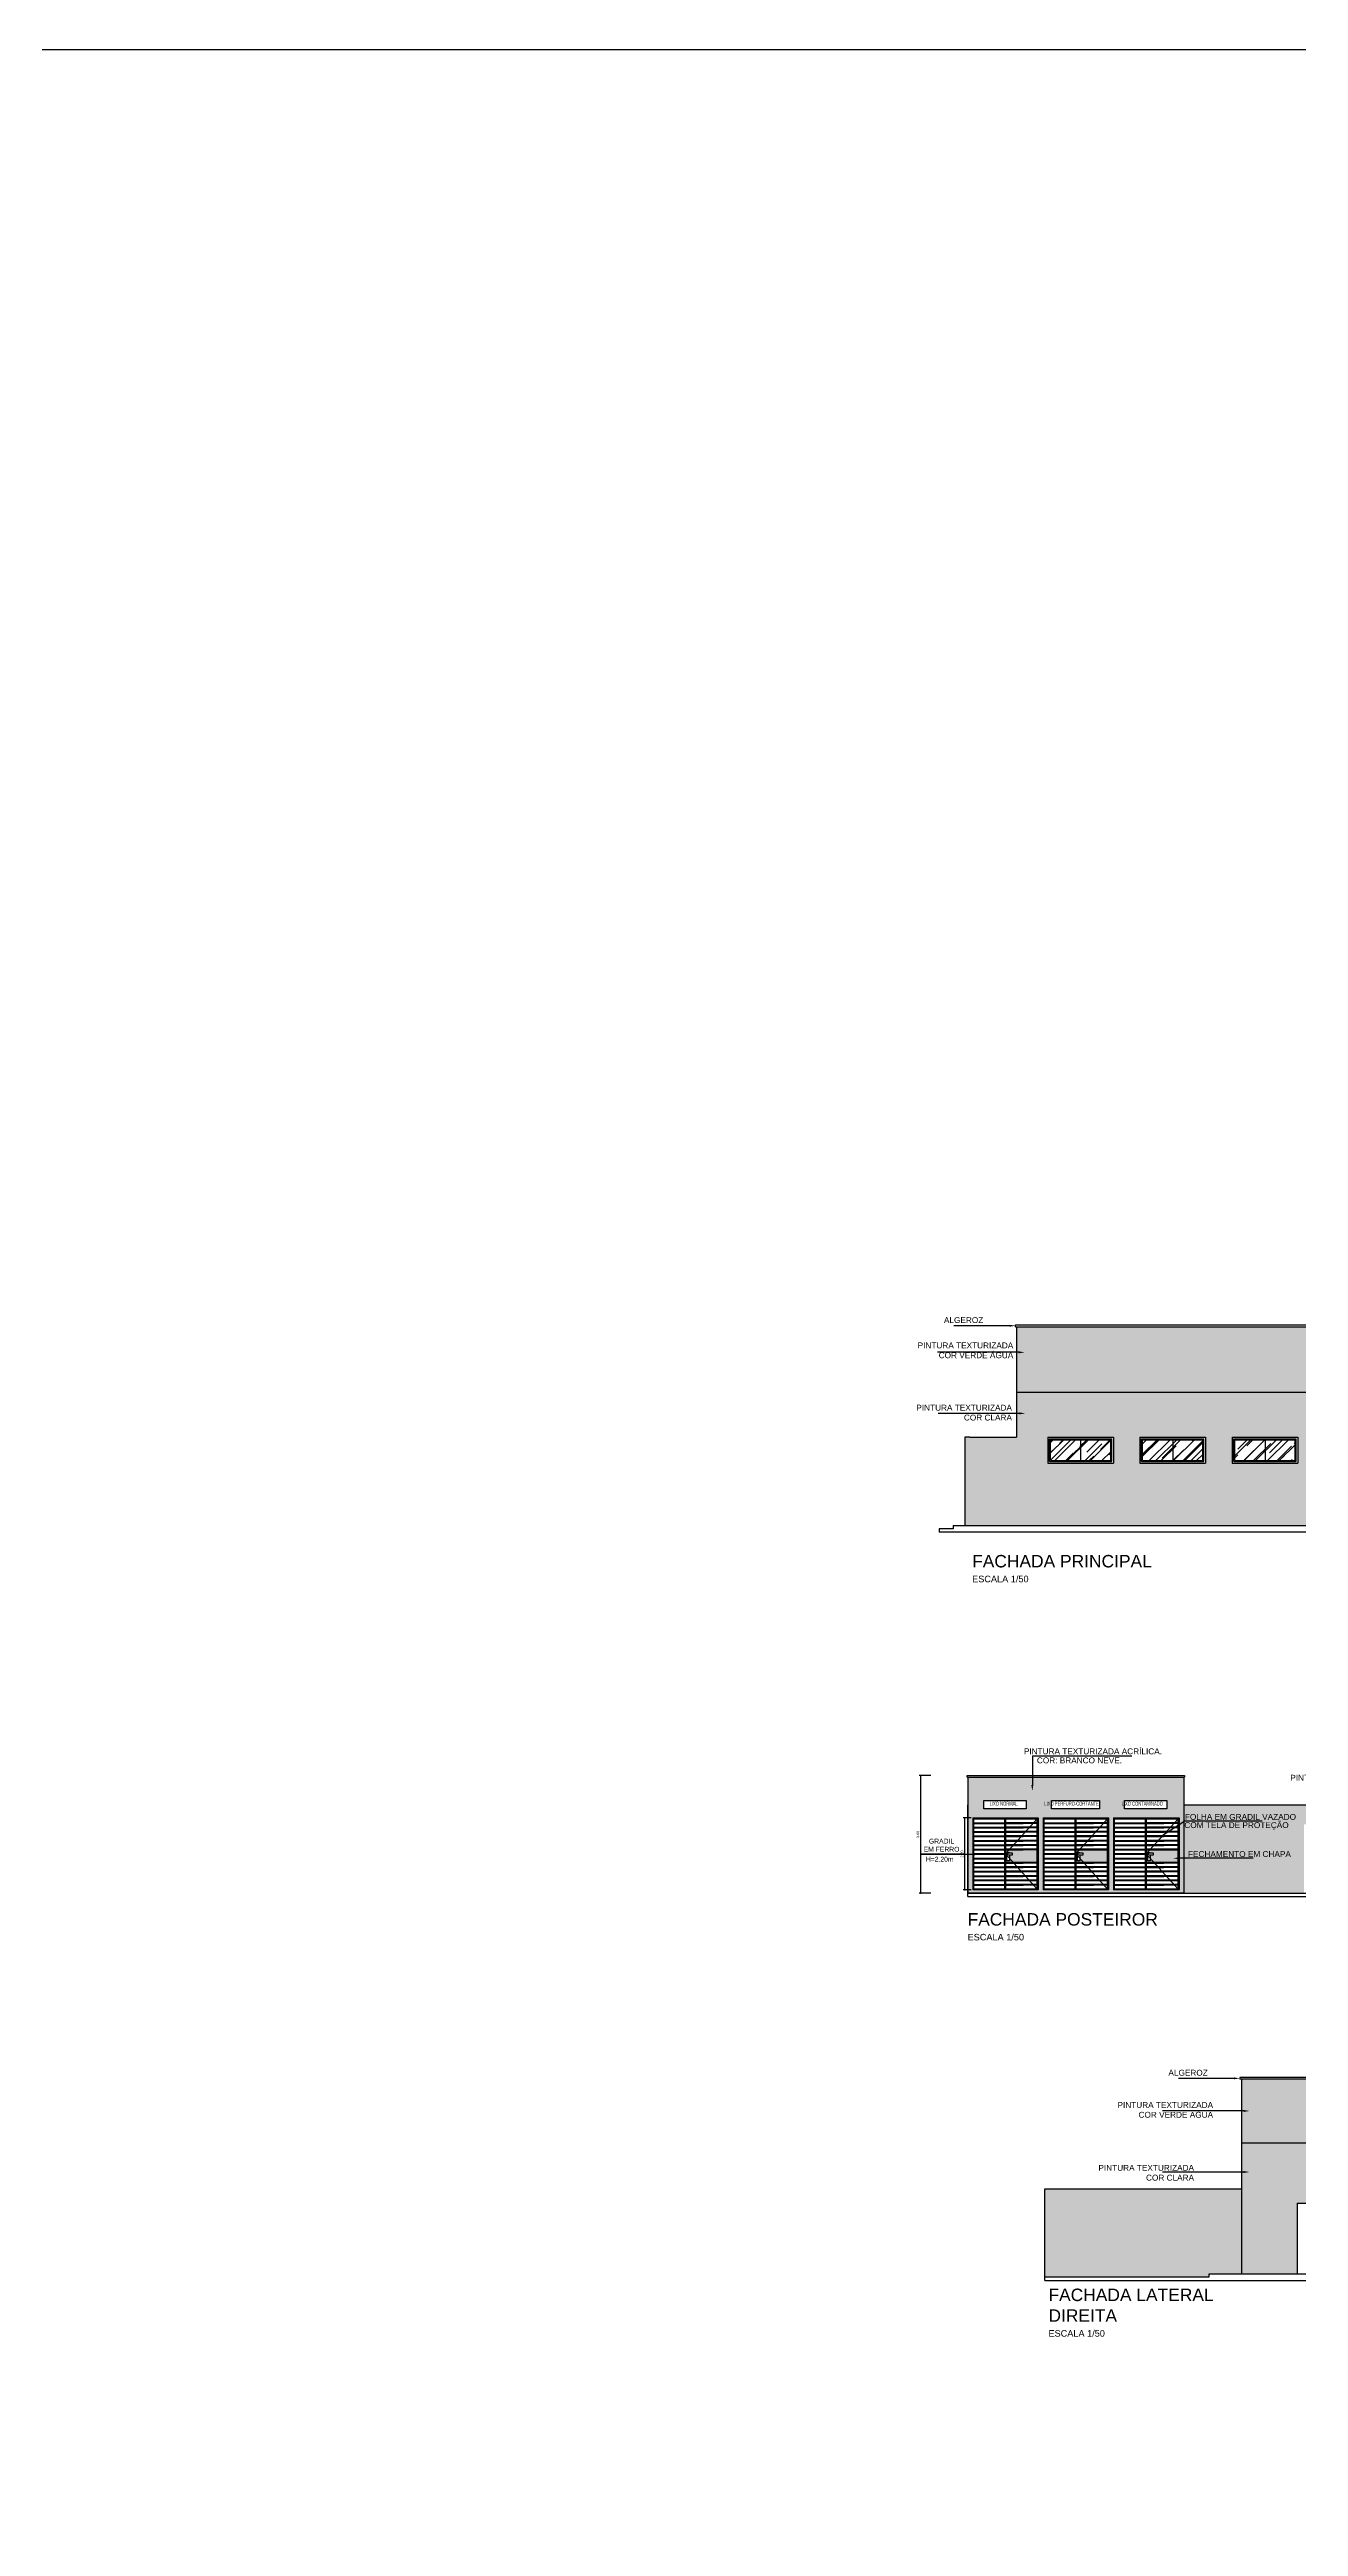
# Model space of a CAD drawing. Header units: millimetres. Extents: x 2125 to 3408, y 1171 to 1686.
# Drawn here: x 2638 to 2676.1, y 1485.1 to 1560.8 of the extents above; entities that cross this region are included whole.
import ezdxf
from ezdxf.enums import TextEntityAlignment as Align

# ---------------------------------------------------------------- set-up
doc = ezdxf.new("R2010")
doc.units = ezdxf.units.MM
for name, color, linetype in [('Cobertura_Telha Cerâmica', 30, 'Continuous'), ('ESQ', 2, 'Continuous'), ('ESQUADRIA', 3, 'Continuous'), ('ESQUADRIAS', 7, 'Continuous'), ('Esquadrias_Portas', 2, 'Continuous'), ('Layer1', 1, 'Continuous'), ('LAYOUT', 7, 'Continuous'), ('PAREDE', 4, 'Continuous'), ('PAREDES', 4, 'Continuous'), ('TEXTO01', 7, 'Continuous'), ('TEXTO02', 3, 'Continuous'), ('TEXTO03', 2, 'Continuous')]:
    doc.layers.add(name, color=color, linetype=linetype)
doc.styles.add('ROMANS', font='arial.ttf')
doc.styles.get("Standard").update_dxf_attribs({"font": 'arial.ttf'})
doc.styles.add('TEXTO1', font='swissko.ttf', dxfattribs={"width": 0.6, "height": 0.1})
doc.dimstyles.new('ESCALA 50', dxfattribs={"dimtxt": 0.08, "dimasz": 0.02, "dimexe": 0.05, "dimexo": 0.05, "dimgap": 0.05, "dimtad": 1, "dimlfac": -10, "dimzin": 1, "dimdsep": 46, "dimtxsty": 'ROMANS', "dimblk1": 'PPC', "dimblk2": 'PPC', "dimsah": 1, "dimcen": 0.02, "dimclrd": 7, "dimclre": 7, "dimclrt": 3, "dimadec": 0, "dimazin": 0, "dimtfac": 1, "dimtix": 1, "dimtmove": 1, "dimatfit": 3, "dimldrblk": 'PPC', "dimfxl": 0, "dimtolj": 1, "dimtzin": 12, "dimarcsym": 0})

# ---------------------------------------------------------------- blocks, each defined once
blk = doc.blocks.new('PPC')
at = {"color": 2}
blk.add_circle((0, 0), 0.5, dxfattribs=at)
blk = doc.blocks.new('*D1136')
at = {"color": 7, "lineweight": -2, "transparency": 16777216}
for p, q in [((2664.879, 1508.063), (2664.529, 1508.063)), ((2664.579, 1504.483), (2664.579, 1508.043)), ((2664.879, 1504.463), (2664.529, 1504.463))]:
    blk.add_line(p, q, dxfattribs=at)
at = {"layer": 'DEFPOINTS', "color": 0, "transparency": 16777216}
for p in [(2664.579, 1508.063), (2665.998, 1508.063), (2666.013, 1504.463)]:
    blk.add_point(p, dxfattribs=at)
at = {"color": 7, "lineweight": -2, "transparency": 16777216, "xscale": 0.02, "yscale": 0.02, "zscale": 0.02}
for p, rotation in [((2664.579, 1508.063), 90), ((2664.579, 1504.463), 270)]:
    blk.add_blockref('PPC', p, dxfattribs=dict(at, rotation=rotation))
at = {"color": 3, "transparency": 16777216, "insert": (2664.488, 1506.263), "char_height": 0.08, "attachment_point": 5, "rotation": 90, "style": 'ROMANS'}
blk.add_mtext('\\A1;3.60', dxfattribs=at)
blk = doc.blocks.new('*D1137')
at = {"color": 7, "lineweight": -2, "transparency": 16777216}
for p, q in [((2666.113, 1506.763), (2665.875, 1506.763)), ((2665.925, 1504.583), (2665.925, 1506.743)), ((2666.113, 1504.563), (2665.875, 1504.563))]:
    blk.add_line(p, q, dxfattribs=at)
at = {"layer": 'DEFPOINTS', "color": 0, "transparency": 16777216}
for p in [(2665.925, 1506.763), (2666.163, 1506.763), (2666.163, 1504.563)]:
    blk.add_point(p, dxfattribs=at)
at = {"color": 7, "lineweight": -2, "transparency": 16777216, "xscale": 0.02, "yscale": 0.02, "zscale": 0.02}
for p, rotation in [((2665.925, 1506.763), 90), ((2665.925, 1504.563), 270)]:
    blk.add_blockref('PPC', p, dxfattribs=dict(at, rotation=rotation))
at = {"color": 3, "transparency": 16777216, "insert": (2665.834, 1505.663), "char_height": 0.08, "attachment_point": 5, "rotation": 90, "style": 'ROMANS'}
blk.add_mtext('\\A1;2.20', dxfattribs=at)

msp = doc.modelspace()

# ---------------------------------------------------------------- hatches: boundary and pattern name
at = {"transparency": 33554559}
h = msp.add_hatch(color=134, dxfattribs=at)
h.dxf.hatch_style = 1
h.paths.add_polyline_path([(2681.1989, 1521.7632), (2667.4989, 1521.7632), (2667.4989, 1519.7632), (2681.1989, 1519.7632)])
at = {"true_color": 0xe6e6e6, "transparency": 33554559}
h = msp.add_hatch(color=254, dxfattribs=at)
h.dxf.hatch_style = 1
h.paths.add_polyline_path([(2681.1989, 1519.7632), (2667.4989, 1519.7632), (2667.4989, 1518.3932), (2666.0739, 1518.3932), (2665.9239, 1518.3932), (2665.9239, 1515.6932), (2681.1989, 1515.6932)])
h.paths.add_polyline_path([(2678.0489, 1517.5932), (2678.0489, 1518.3932), (2680.0489, 1518.3932), (2680.0489, 1517.5932)], flags=16)
h.paths.add_polyline_path([(2678.0989, 1517.6432), (2678.0989, 1518.3432), (2679.9989, 1518.3432), (2679.9989, 1517.6432)], flags=0)
h.paths.add_polyline_path([(2678.1289, 1517.6732), (2678.1289, 1518.3132), (2679.9689, 1518.3132), (2679.9689, 1517.6732)], flags=0)
h.paths.add_polyline_path([(2676.0889, 1517.5932), (2674.0889, 1517.5932), (2674.0889, 1518.3932), (2676.0889, 1518.3932)], flags=16)
h.paths.add_polyline_path([(2676.0389, 1517.6432), (2674.1389, 1517.6432), (2674.1389, 1518.3432), (2676.0389, 1518.3432)], flags=0)
h.paths.add_polyline_path([(2676.0089, 1517.6732), (2674.1689, 1517.6732), (2674.1689, 1518.3132), (2676.0089, 1518.3132)], flags=0)
h.paths.add_polyline_path([(2673.2689, 1517.5932), (2671.2689, 1517.5932), (2671.2689, 1518.3932), (2673.2689, 1518.3932)], flags=16)
h.paths.add_polyline_path([(2673.2189, 1517.6432), (2671.3189, 1517.6432), (2671.3189, 1518.3432), (2673.2189, 1518.3432)], flags=0)
h.paths.add_polyline_path([(2673.1889, 1517.6732), (2671.3489, 1517.6732), (2671.3489, 1518.3132), (2673.1889, 1518.3132)], flags=0)
h.paths.add_polyline_path([(2670.4589, 1517.5932), (2668.4589, 1517.5932), (2668.4589, 1518.3932), (2670.4589, 1518.3932)], flags=16)
h.paths.add_polyline_path([(2670.4089, 1517.6432), (2668.5089, 1517.6432), (2668.5089, 1518.3432), (2670.4089, 1518.3432)], flags=0)
h.paths.add_polyline_path([(2670.3789, 1517.6732), (2668.5389, 1517.6732), (2668.5389, 1518.3132), (2670.3789, 1518.3132)], flags=0)
h = msp.add_hatch()
h.set_pattern_fill('AR-RROOF', color=1, scale=0.015, angle=45)
h.set_pattern_definition([(45, (18.165, -1.16997), (0.32328922, 0.862104588), [5.715, -0.762, 1.905, -0.381]), (45, (18.3886, -0.67695), (-0.6277199, 0.088904536), [1.143, -0.12573, 2.286, -0.28575]), (45, (18.0707, -0.80626), (1.220416807, 1.581423103), [3.048, -0.5334, 1.524, -0.381])])
h.paths.add_polyline_path([(2669.4589, 1518.3132), (2668.5389, 1518.3132), (2668.5389, 1517.6732), (2669.4589, 1517.6732)])
h.paths.add_polyline_path([(2670.3789, 1518.3132), (2669.4589, 1518.3132), (2669.4589, 1517.6732), (2670.3789, 1517.6732)])
h.paths.add_polyline_path([(2672.2689, 1518.3132), (2671.3489, 1518.3132), (2671.3489, 1517.6732), (2672.2689, 1517.6732)])
h.paths.add_polyline_path([(2673.1889, 1518.3132), (2672.2689, 1518.3132), (2672.2689, 1517.6732), (2673.1889, 1517.6732)])
h.paths.add_polyline_path([(2675.0889, 1518.3132), (2674.1689, 1518.3132), (2674.1689, 1517.6732), (2675.0889, 1517.6732)])
h.paths.add_polyline_path([(2676.0089, 1518.3132), (2675.0889, 1518.3132), (2675.0889, 1517.6732), (2676.0089, 1517.6732)])
h.paths.add_polyline_path([(2679.0489, 1518.3132), (2678.1289, 1518.3132), (2678.1289, 1517.6732), (2679.0489, 1517.6732)])
h.paths.add_polyline_path([(2679.9689, 1518.3132), (2679.0489, 1518.3132), (2679.0489, 1517.6732), (2679.9689, 1517.6732)])
h.paths.add_polyline_path([(2682.5989, 1518.3132), (2681.6789, 1518.3132), (2681.6789, 1517.6732), (2682.5989, 1517.6732)])
h.paths.add_polyline_path([(2683.5189, 1518.3132), (2682.5989, 1518.3132), (2682.5989, 1517.6732), (2683.5189, 1517.6732)])
h.paths.add_polyline_path([(2685.4489, 1518.3132), (2684.5289, 1518.3132), (2684.5289, 1517.6732), (2685.4489, 1517.6732)])
h.paths.add_polyline_path([(2686.3689, 1518.3132), (2685.4489, 1518.3132), (2685.4489, 1517.6732), (2686.3689, 1517.6732)])
h.paths.add_polyline_path([(2688.0689, 1518.4132), (2687.2289, 1518.4132), (2687.2289, 1518.1732), (2688.0689, 1518.1732)])
h.paths.add_polyline_path([(2688.0689, 1517.9132), (2687.2289, 1517.9132), (2687.2289, 1517.6732), (2688.0689, 1517.6732)])
h.paths.add_polyline_path([(2689.9489, 1518.3132), (2689.0289, 1518.3132), (2689.0289, 1517.6732), (2689.9489, 1517.6732)])
h.paths.add_polyline_path([(2690.8689, 1518.3132), (2689.9489, 1518.3132), (2689.9489, 1517.6732), (2690.8689, 1517.6732)])
at = {"transparency": 33554559}
h = msp.add_hatch(color=134, dxfattribs=at)
h.dxf.hatch_style = 1
h.paths.add_polyline_path([(2672.6128, 1508.013), (2666.0128, 1508.013), (2666.0128, 1507.163), (2666.4978, 1507.163), (2666.4978, 1507.2954), (2667.7978, 1507.2954), (2667.7978, 1507.163), (2668.5678, 1507.163), (2668.5678, 1507.2954), (2670.0318, 1507.2954), (2670.0318, 1507.163), (2670.7953, 1507.163), (2670.7953, 1507.2954), (2672.0953, 1507.2954), (2672.0953, 1507.163), (2672.6128, 1507.163)])
h.paths.add_polyline_path([(2672.6128, 1507.163), (2672.0953, 1507.163), (2672.0953, 1507.0454), (2670.7953, 1507.0454), (2670.7953, 1507.163), (2670.0318, 1507.163), (2670.0318, 1507.0454), (2668.5678, 1507.0454), (2668.5678, 1507.163), (2667.7978, 1507.163), (2667.7978, 1507.0454), (2666.4978, 1507.0454), (2666.4978, 1507.163), (2666.0128, 1507.163), (2666.0128, 1505.653), (2666.1628, 1505.653), (2666.1628, 1506.763), (2668.1628, 1506.763), (2668.1628, 1504.563), (2666.1628, 1504.563), (2666.1628, 1505.653), (2666.0128, 1505.653), (2666.0128, 1504.463), (2672.6128, 1504.463), (2672.6128, 1505.5306), (2672.4628, 1505.5306), (2672.4628, 1504.563), (2670.4628, 1504.563), (2670.4628, 1506.763), (2672.4628, 1506.763), (2672.4628, 1506.5479), (2672.6128, 1506.6454)])
h.paths.add_polyline_path([(2668.3128, 1506.763), (2670.3128, 1506.763), (2670.3128, 1504.563), (2668.3128, 1504.563)], flags=16)
h.paths.add_polyline_path([(2668.3428, 1506.733), (2670.2828, 1506.733), (2670.2828, 1504.593), (2668.3428, 1504.593)], flags=0)
h.paths.add_polyline_path([(2669.8528, 1506.618), (2670.1785, 1506.618), (2669.4261, 1505.788), (2670.2828, 1505.788), (2670.2828, 1505.403), (2669.5485, 1505.403), (2670.1785, 1504.708), (2669.3128, 1504.708), (2669.2828, 1504.708), (2669.2828, 1506.618)], flags=0)
h.paths.add_polyline_path([(2669.3128, 1505.788), (2670.2828, 1505.788), (2670.2828, 1505.403), (2669.3128, 1505.403)], flags=0)
h.paths.add_polyline_path([(2669.3588, 1505.7068), (2669.4338, 1505.7068), (2669.4338, 1505.688), (2669.5313, 1505.688), (2669.5313, 1505.638), (2669.4338, 1505.638), (2669.4338, 1505.4568), (2669.3588, 1505.4568)], flags=0)
at = {"true_color": 0xe6e6e6, "transparency": 33554559}
h = msp.add_hatch(color=254, dxfattribs=at)
h.dxf.hatch_style = 1
h.paths.add_polyline_path([(2674.3736, 1495.4356), (2668.3686, 1495.4356), (2668.3686, 1492.7356), (2673.3736, 1492.7356), (2673.3736, 1492.8356), (2674.3736, 1492.8356)])
h.paths.add_polyline_path([(2692.3486, 1495.4356), (2689.7736, 1495.4356), (2689.7736, 1492.8356), (2690.7736, 1492.8356), (2690.7736, 1492.7356), (2692.3486, 1492.7356)])
h.paths.add_polyline_path([(2703.5385, 1496.2856), (2700.9635, 1496.2856), (2700.9635, 1495.4356), (2700.9635, 1492.7356), (2702.5385, 1492.7356), (2702.5385, 1492.8356), (2703.5385, 1492.8356)])
h.paths.add_polyline_path([(2724.9435, 1495.4356), (2718.9385, 1495.4356), (2718.9385, 1492.8356), (2719.9385, 1492.8356), (2719.9385, 1492.7356), (2724.9435, 1492.7356)])
h.paths.add_polyline_path([(2676.2778, 1506.563), (2679.2278, 1506.563), (2679.2278, 1504.563), (2680.2278, 1504.563), (2680.2278, 1507.163), (2672.6128, 1507.163), (2672.6128, 1504.463), (2676.2778, 1504.463)])
h.paths.add_polyline_path([(2726.6028, 1507.163), (2725.0278, 1507.163), (2725.0278, 1506.663), (2725.0278, 1504.563), (2726.0278, 1504.563), (2726.0278, 1504.463), (2726.6028, 1504.463)])
h.paths.add_polyline_path([(2699.7184, 1494.9795), (2702.7287, 1494.9795), (2702.7287, 1495.6536), (2699.7184, 1495.6536)], flags=9)
h.paths.add_polyline_path([(2672.5944, 1506.6552), (2676.0829, 1506.6552), (2676.0829, 1506.9346), (2672.5944, 1506.9346)], flags=9)
h.paths.add_polyline_path([(2672.5578, 1506.3342), (2675.8789, 1506.3342), (2675.8789, 1506.7408), (2672.5578, 1506.7408)], flags=9)
h.paths.add_polyline_path([(2672.6893, 1505.5205), (2675.9263, 1505.5205), (2675.9263, 1505.7999), (2672.6893, 1505.7999)], flags=24)
h.paths.add_polyline_path([(2725.1938, 1504.7156), (2728.204, 1504.7156), (2728.204, 1505.432), (2725.1938, 1505.432)], flags=9)
h.paths.add_polyline_path([(2725.1668, 1505.3982), (2726.5286, 1505.3982), (2726.5286, 1505.7691), (2725.1668, 1505.7691)], flags=24)
at = {"transparency": 33554559}
h = msp.add_hatch(color=134, dxfattribs=at)
h.dxf.hatch_style = 1
h.paths.add_polyline_path([(2672.6128, 1506.6454), (2672.4628, 1506.5479), (2672.4628, 1505.5306), (2672.6128, 1505.5306)])
h = msp.add_hatch(color=253)
h.dxf.hatch_style = 1
h.paths.add_polyline_path([(2669.4338, 1505.638), (2669.5313, 1505.638), (2669.5313, 1505.688), (2669.4338, 1505.688), (2669.4338, 1505.7068), (2669.3588, 1505.7068), (2669.3588, 1505.6122), (2669.3128, 1505.663), (2669.4261, 1505.788), (2670.2828, 1505.788), (2670.2828, 1505.403), (2669.5485, 1505.403), (2669.4338, 1505.5295)])
h.paths.add_polyline_path([(2669.3128, 1505.663), (2669.3588, 1505.6122), (2669.3588, 1505.4568), (2669.4338, 1505.4568), (2669.4338, 1505.5295), (2669.5485, 1505.403), (2669.3128, 1505.403)], flags=17)
h.paths.add_polyline_path([(2669.3128, 1505.788), (2669.4261, 1505.788), (2669.3128, 1505.663)], flags=17)
h.paths.add_polyline_path([(2667.2838, 1505.638), (2667.3813, 1505.638), (2667.3813, 1505.688), (2667.2838, 1505.688), (2667.2838, 1505.7068), (2667.2088, 1505.7068), (2667.2088, 1505.6122), (2667.1628, 1505.663), (2667.2761, 1505.788), (2668.1328, 1505.788), (2668.1328, 1505.403), (2667.3985, 1505.403), (2667.2838, 1505.5295)])
h.paths.add_polyline_path([(2667.1628, 1505.788), (2667.2761, 1505.788), (2667.1628, 1505.663)], flags=17)
h.paths.add_polyline_path([(2667.1628, 1505.663), (2667.2088, 1505.6122), (2667.2088, 1505.4568), (2667.2838, 1505.4568), (2667.2838, 1505.5295), (2667.3985, 1505.403), (2667.1628, 1505.403)], flags=17)
h = msp.add_hatch(color=253)
h.dxf.hatch_style = 1
h.paths.add_polyline_path([(2671.6813, 1505.688), (2671.5838, 1505.688), (2671.5838, 1505.7068), (2671.5088, 1505.7068), (2671.5088, 1505.6122), (2671.4628, 1505.663), (2671.5761, 1505.788), (2672.4328, 1505.788), (2672.4328, 1505.403), (2671.6985, 1505.403), (2671.5838, 1505.5295), (2671.5838, 1505.638), (2671.6813, 1505.638)])
h.paths.add_polyline_path([(2671.5838, 1505.5295), (2671.6985, 1505.403), (2671.4628, 1505.403), (2671.4628, 1505.663), (2671.5088, 1505.6122), (2671.5088, 1505.4568), (2671.5838, 1505.4568)], flags=17)
h.paths.add_polyline_path([(2671.4628, 1505.788), (2671.5761, 1505.788), (2671.4628, 1505.663)], flags=17)
h = msp.add_hatch(color=133, dxfattribs=at)
h.dxf.hatch_style = 1
h.paths.add_polyline_path([(2709.3385, 1498.7675), (2703.5385, 1498.7675), (2703.5385, 1496.8356), (2709.3385, 1496.8356)])
h.paths.add_polyline_path([(2680.5736, 1498.7856), (2680.5236, 1498.7856), (2674.3736, 1498.7856), (2674.3736, 1496.8356), (2680.5736, 1496.8356)])
at = {"true_color": 0xe6e6e6, "transparency": 33554559}
h = msp.add_hatch(color=254, dxfattribs=at)
h.dxf.hatch_style = 1
h.paths.add_polyline_path([(2713.1385, 1496.8356), (2709.3385, 1496.8356), (2709.3385, 1492.8356), (2713.1385, 1492.8356)])
h.paths.add_polyline_path([(2718.9385, 1496.8356), (2715.1385, 1496.8356), (2715.1385, 1492.8356), (2718.9385, 1492.8356)])
h.paths.add_polyline_path([(2715.1385, 1496.8356), (2713.1385, 1496.8356), (2713.1385, 1492.8356), (2713.4704, 1492.8356), (2713.4704, 1493.7289), (2713.3704, 1493.7289), (2713.3704, 1493.8556), (2714.8704, 1493.8556), (2714.8704, 1493.7289), (2714.7704, 1493.7289), (2714.7704, 1493.559), (2715.1385, 1493.559)])
h.paths.add_polyline_path([(2713.5385, 1494.6356), (2713.5385, 1494.6656), (2713.5385, 1495.1256), (2714.7385, 1495.1256), (2714.7385, 1494.6656), (2714.7385, 1494.6356)], flags=16)
h.paths.add_polyline_path([(2714.6885, 1494.7156), (2713.5885, 1494.7156), (2713.5885, 1495.0756), (2714.6885, 1495.0756)], flags=0)
h.paths.add_polyline_path([(2714.186, 1494.7256), (2714.186, 1494.8856), (2714.6685, 1494.8856), (2714.6685, 1494.7256)], flags=0)
h.paths.add_polyline_path([(2714.186, 1494.9056), (2714.186, 1495.0556), (2714.6685, 1495.0556), (2714.6685, 1494.9056)], flags=0)
h.paths.add_polyline_path([(2714.0935, 1494.7256), (2713.611, 1494.7256), (2713.611, 1494.8856), (2714.0935, 1494.8856)], flags=0)
h.paths.add_polyline_path([(2714.0935, 1494.9056), (2713.611, 1494.9056), (2713.611, 1495.0556), (2714.0935, 1495.0556)], flags=0)
h.paths.add_polyline_path([(2689.7736, 1496.8356), (2680.5736, 1496.8356), (2680.5736, 1492.8356), (2684.0736, 1492.8356), (2684.0736, 1494.9956), (2685.0136, 1494.9956), (2685.0136, 1492.8356), (2686.4736, 1492.8356), (2686.4736, 1494.9356), (2687.6736, 1494.9356), (2687.6736, 1492.8356), (2689.7736, 1492.8356)])
h.paths.add_polyline_path([(2686.5736, 1495.2356), (2686.5736, 1495.6356), (2687.5769, 1495.6356), (2687.5769, 1495.2356)], flags=16)
h.paths.add_polyline_path([(2686.6236, 1495.2856), (2686.6236, 1495.5856), (2687.5236, 1495.5856), (2687.5236, 1495.2856)], flags=0)
h.paths.add_polyline_path([(2686.6536, 1495.3156), (2686.6536, 1495.5556), (2687.4936, 1495.5556), (2687.4936, 1495.3156)], flags=0)
h.paths.add_polyline_path([(2680.5736, 1496.8356), (2674.3736, 1496.8356), (2674.3736, 1492.8356), (2676.0711, 1492.8356), (2676.0711, 1494.9956), (2677.0111, 1494.9956), (2677.0111, 1492.8356), (2680.5736, 1492.8356)])
h.paths.add_polyline_path([(2709.3385, 1494.9356), (2703.5385, 1494.9356), (2703.5385, 1492.8356), (2709.3385, 1492.8356)])
h.paths.add_polyline_path([(2709.3385, 1496.8356), (2703.5385, 1496.8356), (2703.5385, 1494.9356), (2709.3385, 1494.9356)])
h.paths.add_polyline_path([(2714.9331, 1493.5752), (2715.58, 1493.5752), (2715.58, 1493.6527), (2714.9331, 1493.6527)], flags=9)
h.paths.add_polyline_path([(2714.9406, 1493.4677), (2715.866, 1493.4677), (2715.866, 1493.5645), (2714.9406, 1493.5645)], flags=9)
h.paths.add_polyline_path([(2714.944, 1493.2172), (2715.4277, 1493.2172), (2715.4277, 1493.2938), (2714.944, 1493.2938)], flags=9)
h.paths.add_polyline_path([(2714.9406, 1493.286), (2715.5359, 1493.286), (2715.5359, 1493.3828), (2714.9406, 1493.3828)], flags=9)

# ---------------------------------------------------------------- linework, layer by layer
for p, q in [((2665.1364, 1515.5932), (2665.1364, 1515.4932)), ((2726.5139, 1515.4932), (2665.1364, 1515.4932)), ((2666.0128, 1504.363), (2666.0128, 1507.163)), ((2672.6403, 1506.6633), (2671.9478, 1506.213)), ((2664.568, 1505.653), (2666.3546, 1505.653)), ((2665.8898, 1505.653), (2664.568, 1505.653)), ((2669.3128, 1505.403), (2669.3128, 1505.788)), ((2669.3128, 1505.788), (2670.2828, 1505.788)), ((2670.2828, 1505.403), (2669.3128, 1505.403)), ((2670.2828, 1505.788), (2670.2828, 1505.403)), ((2671.4628, 1505.788), (2672.4328, 1505.788)), ((2671.4628, 1505.403), (2671.4628, 1505.788)), ((2672.4328, 1505.403), (2671.4628, 1505.403)), ((2672.4328, 1505.788), (2672.4328, 1505.403)), ((2666.0128, 1504.463), (2679.2278, 1504.463)), ((2672.6128, 1504.463), (2666.0128, 1504.463)), ((2666.0128, 1504.363), (2726.6028, 1504.363)), ((2673.3736, 1492.7356), (2668.3686, 1492.7356)), ((2668.3686, 1492.6356), (2692.3486, 1492.6356)), ((2674.3736, 1492.8356), (2673.3736, 1492.8356)), ((2673.3736, 1492.8356), (2673.3736, 1492.7356))]:
    msp.add_line(p, q)
at = {"color": 2}
for p, q in [((2680.5736, 1498.8356), (2674.3236, 1498.8356)), ((2674.3236, 1498.8356), (2674.3236, 1498.7856)), ((2680.5736, 1498.7856), (2674.3236, 1498.7856)), ((2674.3736, 1498.7856), (2674.3736, 1492.8356)), ((2680.5736, 1496.8356), (2674.3736, 1496.8356)), ((2668.3686, 1492.6356), (2668.3686, 1495.4356)), ((2668.3686, 1495.4356), (2674.3736, 1495.4356))]:
    msp.add_line(p, q, dxfattribs=at)
for points in [[(2668.1328, 1505.788), (2667.1628, 1505.788), (2667.1628, 1505.403), (2668.1328, 1505.403)], [(2670.2828, 1505.788), (2669.3128, 1505.788), (2669.3128, 1505.403), (2670.2828, 1505.403)]]:
    msp.add_lwpolyline(points, close=True)
at = {"layer": 'Cobertura_Telha Cerâmica', "color": 1, "linetype": 'Continuous', "ltscale": 0.0001}
for p, q in [((2665.9978, 1508.063), (2672.6278, 1508.063)), ((2665.9978, 1508.013), (2665.9978, 1508.063)), ((2665.9978, 1508.013), (2672.6278, 1508.013)), ((2672.6278, 1508.063), (2672.6278, 1508.013))]:
    msp.add_line(p, q, dxfattribs=at)
at = {"layer": 'ESQ', "linetype": 'Continuous', "ltscale": 0.0001}
for points in [[(2667.7978, 1507.0454), (2666.4978, 1507.0454), (2666.4978, 1507.2954), (2667.7978, 1507.2954)], [(2670.0318, 1507.0454), (2668.5678, 1507.0454), (2668.5678, 1507.2954), (2670.0318, 1507.2954)], [(2672.0953, 1507.0454), (2670.7953, 1507.0454), (2670.7953, 1507.2954), (2672.0953, 1507.2954)]]:
    msp.add_lwpolyline(points, close=True, dxfattribs=at)
at = {"layer": 'ESQUADRIA'}
for p, q in [((2668.4589, 1518.3932), (2668.4589, 1517.5932)), ((2668.4589, 1518.3932), (2670.4589, 1518.3932)), ((2668.5089, 1517.6432), (2668.5089, 1518.3432)), ((2668.5089, 1518.3432), (2670.4089, 1518.3432)), ((2668.5389, 1517.6732), (2668.5389, 1518.3132)), ((2668.5389, 1518.3132), (2670.3789, 1518.3132)), ((2669.4589, 1518.3132), (2669.4589, 1517.6732)), ((2670.3789, 1517.6732), (2670.3789, 1518.3132)), ((2670.4089, 1517.6432), (2670.4089, 1518.3432)), ((2670.4589, 1518.3932), (2670.4589, 1517.5932)), ((2671.2689, 1518.3932), (2671.2689, 1517.5932)), ((2671.2689, 1518.3932), (2673.2689, 1518.3932)), ((2671.3189, 1517.6432), (2671.3189, 1518.3432)), ((2671.3189, 1518.3432), (2673.2189, 1518.3432)), ((2671.3489, 1517.6732), (2671.3489, 1518.3132)), ((2671.3489, 1518.3132), (2673.1889, 1518.3132)), ((2672.2689, 1518.3132), (2672.2689, 1517.6732)), ((2673.1889, 1517.6732), (2673.1889, 1518.3132)), ((2673.2189, 1517.6432), (2673.2189, 1518.3432)), ((2673.2689, 1518.3932), (2673.2689, 1517.5932)), ((2674.0889, 1518.3932), (2674.0889, 1517.5932)), ((2674.0889, 1518.3932), (2676.0889, 1518.3932)), ((2674.1389, 1517.6432), (2674.1389, 1518.3432)), ((2674.1389, 1518.3432), (2676.0389, 1518.3432)), ((2674.1689, 1517.6732), (2674.1689, 1518.3132)), ((2674.1689, 1518.3132), (2676.0089, 1518.3132)), ((2675.0889, 1518.3132), (2675.0889, 1517.6732)), ((2676.0089, 1517.6732), (2676.0089, 1518.3132)), ((2676.0389, 1517.6432), (2676.0389, 1518.3432)), ((2676.0889, 1518.3932), (2676.0889, 1517.5932)), ((2668.4589, 1517.5932), (2670.4589, 1517.5932)), ((2668.5089, 1517.6432), (2670.4089, 1517.6432)), ((2668.5389, 1517.6732), (2670.3789, 1517.6732)), ((2671.2689, 1517.5932), (2673.2689, 1517.5932)), ((2671.3189, 1517.6432), (2673.2189, 1517.6432)), ((2671.3489, 1517.6732), (2673.1889, 1517.6732)), ((2674.0889, 1517.5932), (2676.0889, 1517.5932)), ((2674.1389, 1517.6432), (2676.0389, 1517.6432)), ((2674.1689, 1517.6732), (2676.0089, 1517.6732))]:
    msp.add_line(p, q, dxfattribs=at)
at = {"layer": 'ESQUADRIAS', "color": 1}
for p, q in [((2666.1628, 1506.763), (2666.1628, 1504.563)), ((2666.1628, 1506.763), (2668.1628, 1506.763)), ((2668.1628, 1506.763), (2668.1628, 1504.563)), ((2668.3128, 1506.763), (2668.3128, 1504.563)), ((2668.3128, 1506.763), (2670.3128, 1506.763)), ((2670.3128, 1506.763), (2670.3128, 1504.563)), ((2670.4628, 1506.763), (2670.4628, 1504.563)), ((2670.4628, 1506.763), (2672.4628, 1506.763)), ((2672.4628, 1506.763), (2672.4628, 1504.563)), ((2668.1628, 1504.563), (2666.1628, 1504.563)), ((2670.3128, 1504.563), (2668.3128, 1504.563)), ((2672.4628, 1504.563), (2670.4628, 1504.563))]:
    msp.add_line(p, q, dxfattribs=at)
at = {"layer": 'ESQUADRIAS', "color": 3}
for p, q in [((2666.1928, 1504.593), (2666.1928, 1506.733)), ((2666.1928, 1506.733), (2668.1328, 1506.733)), ((2667.1328, 1506.733), (2667.1328, 1504.593)), ((2667.1628, 1506.733), (2667.1628, 1504.593)), ((2668.1328, 1504.593), (2668.1328, 1506.733)), ((2668.3428, 1504.593), (2668.3428, 1506.733)), ((2668.3428, 1506.733), (2670.2828, 1506.733)), ((2669.2828, 1506.733), (2669.2828, 1504.593)), ((2669.3128, 1506.733), (2669.3128, 1504.593)), ((2670.2828, 1504.593), (2670.2828, 1506.733)), ((2670.4928, 1504.593), (2670.4928, 1506.733)), ((2670.4928, 1506.733), (2672.4328, 1506.733)), ((2671.4328, 1506.733), (2671.4328, 1504.593)), ((2671.4628, 1506.733), (2671.4628, 1504.593)), ((2672.4328, 1504.593), (2672.4328, 1506.733)), ((2668.1328, 1504.593), (2666.1928, 1504.593)), ((2670.2828, 1504.593), (2668.3428, 1504.593)), ((2672.4328, 1504.593), (2670.4928, 1504.593))]:
    msp.add_line(p, q, dxfattribs=at)
at = {"layer": 'ESQUADRIAS', "color": 7, "linetype": 'Continuous', "ltscale": 0.0001}
for p, q in [((2668.1328, 1506.733), (2667.1628, 1505.663)), ((2670.2828, 1506.733), (2669.3128, 1505.663)), ((2672.4328, 1506.733), (2671.4628, 1505.663)), ((2666.1928, 1506.618), (2667.7028, 1506.618)), ((2666.1928, 1506.598), (2667.7028, 1506.598)), ((2666.1928, 1506.483), (2667.7028, 1506.483)), ((2666.1928, 1506.463), (2667.7028, 1506.463)), ((2666.1928, 1506.348), (2667.7028, 1506.348)), ((2666.1928, 1506.328), (2667.7028, 1506.328)), ((2666.1928, 1506.213), (2667.7028, 1506.213)), ((2666.1928, 1506.193), (2667.7028, 1506.193)), ((2666.1928, 1506.078), (2667.7028, 1506.078)), ((2666.1928, 1506.058), (2667.7028, 1506.058)), ((2666.1928, 1505.943), (2667.7028, 1505.943)), ((2666.1928, 1505.923), (2667.7028, 1505.923)), ((2668.1328, 1506.618), (2667.1628, 1506.618)), ((2668.1328, 1506.598), (2667.1628, 1506.598)), ((2668.1328, 1506.483), (2667.1628, 1506.483)), ((2668.1328, 1506.463), (2667.1628, 1506.463)), ((2668.1328, 1506.348), (2667.1628, 1506.348)), ((2668.1328, 1506.328), (2667.1628, 1506.328)), ((2668.1328, 1506.213), (2667.1628, 1506.213)), ((2668.1328, 1506.193), (2667.1628, 1506.193)), ((2668.1328, 1506.078), (2667.1628, 1506.078)), ((2668.1328, 1506.058), (2667.1628, 1506.058)), ((2668.1328, 1505.943), (2667.1628, 1505.943)), ((2668.1328, 1505.923), (2667.1628, 1505.923)), ((2668.3428, 1506.618), (2669.8528, 1506.618)), ((2668.3428, 1506.598), (2669.8528, 1506.598)), ((2668.3428, 1506.483), (2669.8528, 1506.483)), ((2668.3428, 1506.463), (2669.8528, 1506.463)), ((2668.3428, 1506.348), (2669.8528, 1506.348)), ((2668.3428, 1506.328), (2669.8528, 1506.328)), ((2668.3428, 1506.213), (2669.8528, 1506.213)), ((2668.3428, 1506.193), (2669.8528, 1506.193)), ((2668.3428, 1506.078), (2669.8528, 1506.078)), ((2668.3428, 1506.058), (2669.8528, 1506.058)), ((2668.3428, 1505.943), (2669.8528, 1505.943)), ((2668.3428, 1505.923), (2669.8528, 1505.923)), ((2670.2828, 1506.618), (2669.3128, 1506.618)), ((2670.2828, 1506.598), (2669.3128, 1506.598)), ((2670.2828, 1506.483), (2669.3128, 1506.483)), ((2670.2828, 1506.463), (2669.3128, 1506.463)), ((2670.2828, 1506.348), (2669.3128, 1506.348)), ((2670.2828, 1506.328), (2669.3128, 1506.328)), ((2670.2828, 1506.213), (2669.3128, 1506.213)), ((2670.2828, 1506.193), (2669.3128, 1506.193)), ((2670.2828, 1506.078), (2669.3128, 1506.078)), ((2670.2828, 1506.058), (2669.3128, 1506.058)), ((2670.2828, 1505.943), (2669.3128, 1505.943)), ((2670.2828, 1505.923), (2669.3128, 1505.923)), ((2670.4928, 1506.618), (2672.0028, 1506.618)), ((2670.4928, 1506.598), (2672.0028, 1506.598)), ((2670.4928, 1506.483), (2672.0028, 1506.483)), ((2670.4928, 1506.463), (2672.0028, 1506.463)), ((2670.4928, 1506.348), (2672.0028, 1506.348)), ((2670.4928, 1506.328), (2672.0028, 1506.328)), ((2670.4928, 1506.213), (2672.0028, 1506.213)), ((2670.4928, 1506.193), (2672.0028, 1506.193)), ((2670.4928, 1506.078), (2672.0028, 1506.078)), ((2670.4928, 1506.058), (2672.0028, 1506.058)), ((2670.4928, 1505.943), (2672.0028, 1505.943)), ((2670.4928, 1505.923), (2672.0028, 1505.923)), ((2672.4328, 1506.618), (2671.4628, 1506.618)), ((2672.4328, 1506.598), (2671.4628, 1506.598)), ((2672.4328, 1506.483), (2671.4628, 1506.483)), ((2672.4328, 1506.463), (2671.4628, 1506.463)), ((2672.4328, 1506.348), (2671.4628, 1506.348)), ((2672.4328, 1506.328), (2671.4628, 1506.328)), ((2672.4328, 1506.213), (2671.4628, 1506.213)), ((2672.4328, 1506.193), (2671.4628, 1506.193)), ((2672.4328, 1506.078), (2671.4628, 1506.078)), ((2672.4328, 1506.058), (2671.4628, 1506.058)), ((2672.4328, 1505.943), (2671.4628, 1505.943)), ((2672.4328, 1505.923), (2671.4628, 1505.923)), ((2666.1928, 1505.808), (2667.7028, 1505.808)), ((2666.1928, 1505.788), (2667.7028, 1505.788)), ((2666.1928, 1505.673), (2667.1328, 1505.673)), ((2666.1928, 1505.653), (2667.1328, 1505.653)), ((2666.1928, 1505.538), (2667.1328, 1505.538)), ((2666.1928, 1505.518), (2667.1328, 1505.518)), ((2666.1928, 1505.403), (2667.7028, 1505.403)), ((2666.1928, 1505.383), (2667.7028, 1505.383)), ((2666.1928, 1505.268), (2667.7028, 1505.268)), ((2666.1928, 1505.248), (2667.7028, 1505.248)), ((2668.1328, 1505.808), (2667.1628, 1505.808)), ((2668.1328, 1505.788), (2667.1628, 1505.788)), ((2667.1628, 1505.663), (2668.1328, 1504.593)), ((2668.1328, 1505.403), (2667.1628, 1505.403)), ((2668.1328, 1505.383), (2667.1628, 1505.383)), ((2668.1328, 1505.268), (2667.1628, 1505.268)), ((2668.1328, 1505.248), (2667.1628, 1505.248)), ((2668.3428, 1505.808), (2669.8528, 1505.808)), ((2668.3428, 1505.788), (2669.8528, 1505.788)), ((2668.3428, 1505.673), (2669.2828, 1505.673)), ((2668.3428, 1505.653), (2669.2828, 1505.653)), ((2668.3428, 1505.538), (2669.2828, 1505.538)), ((2668.3428, 1505.518), (2669.2828, 1505.518)), ((2668.3428, 1505.403), (2669.8528, 1505.403)), ((2668.3428, 1505.383), (2669.8528, 1505.383)), ((2668.3428, 1505.268), (2669.8528, 1505.268)), ((2668.3428, 1505.248), (2669.8528, 1505.248)), ((2670.2828, 1505.808), (2669.3128, 1505.808)), ((2670.2828, 1505.788), (2669.3128, 1505.788)), ((2669.3128, 1505.663), (2670.2828, 1504.593)), ((2670.2828, 1505.403), (2669.3128, 1505.403)), ((2670.2828, 1505.383), (2669.3128, 1505.383)), ((2670.2828, 1505.268), (2669.3128, 1505.268)), ((2670.2828, 1505.248), (2669.3128, 1505.248)), ((2670.4928, 1505.808), (2672.0028, 1505.808)), ((2670.4928, 1505.788), (2672.0028, 1505.788)), ((2670.4928, 1505.673), (2671.4328, 1505.673)), ((2670.4928, 1505.653), (2671.4328, 1505.653)), ((2670.4928, 1505.538), (2671.4328, 1505.538)), ((2670.4928, 1505.518), (2671.4328, 1505.518)), ((2670.4928, 1505.403), (2672.0028, 1505.403)), ((2670.4928, 1505.383), (2672.0028, 1505.383)), ((2670.4928, 1505.268), (2672.0028, 1505.268)), ((2670.4928, 1505.248), (2672.0028, 1505.248)), ((2672.4328, 1505.808), (2671.4628, 1505.808)), ((2672.4328, 1505.788), (2671.4628, 1505.788)), ((2671.4628, 1505.663), (2672.4328, 1504.593)), ((2672.4328, 1505.403), (2671.4628, 1505.403)), ((2672.4328, 1505.383), (2671.4628, 1505.383)), ((2672.4328, 1505.268), (2671.4628, 1505.268)), ((2672.4328, 1505.248), (2671.4628, 1505.248)), ((2666.1928, 1505.133), (2667.7028, 1505.133)), ((2666.1928, 1505.113), (2667.7028, 1505.113)), ((2666.1928, 1504.998), (2667.7028, 1504.998)), ((2666.1928, 1504.978), (2667.7028, 1504.978)), ((2668.1328, 1504.863), (2666.1928, 1504.863)), ((2668.1328, 1504.843), (2666.1928, 1504.843)), ((2666.1928, 1504.728), (2667.7028, 1504.728)), ((2666.1928, 1504.708), (2667.7028, 1504.708)), ((2668.1328, 1505.133), (2667.1628, 1505.133)), ((2668.1328, 1505.113), (2667.1628, 1505.113)), ((2668.1328, 1504.998), (2667.1628, 1504.998)), ((2668.1328, 1504.978), (2667.1628, 1504.978)), ((2668.1328, 1504.728), (2667.1628, 1504.728)), ((2668.1328, 1504.708), (2667.1628, 1504.708)), ((2668.3428, 1505.133), (2669.8528, 1505.133)), ((2668.3428, 1505.113), (2669.8528, 1505.113)), ((2668.3428, 1504.998), (2669.8528, 1504.998)), ((2668.3428, 1504.978), (2669.8528, 1504.978)), ((2670.2828, 1504.863), (2668.3428, 1504.863)), ((2670.2828, 1504.843), (2668.3428, 1504.843)), ((2668.3428, 1504.728), (2669.8528, 1504.728)), ((2668.3428, 1504.708), (2669.8528, 1504.708)), ((2670.2828, 1505.133), (2669.3128, 1505.133)), ((2670.2828, 1505.113), (2669.3128, 1505.113)), ((2670.2828, 1504.998), (2669.3128, 1504.998)), ((2670.2828, 1504.978), (2669.3128, 1504.978)), ((2670.2828, 1504.728), (2669.3128, 1504.728)), ((2670.2828, 1504.708), (2669.3128, 1504.708)), ((2670.4928, 1505.133), (2672.0028, 1505.133)), ((2670.4928, 1505.113), (2672.0028, 1505.113)), ((2670.4928, 1504.998), (2672.0028, 1504.998)), ((2670.4928, 1504.978), (2672.0028, 1504.978)), ((2672.4328, 1504.863), (2670.4928, 1504.863)), ((2672.4328, 1504.843), (2670.4928, 1504.843)), ((2670.4928, 1504.728), (2672.0028, 1504.728)), ((2670.4928, 1504.708), (2672.0028, 1504.708)), ((2672.4328, 1505.133), (2671.4628, 1505.133)), ((2672.4328, 1505.113), (2671.4628, 1505.113)), ((2672.4328, 1504.998), (2671.4628, 1504.998)), ((2672.4328, 1504.978), (2671.4628, 1504.978)), ((2672.4328, 1504.728), (2671.4628, 1504.728)), ((2672.4328, 1504.708), (2671.4628, 1504.708))]:
    msp.add_line(p, q, dxfattribs=at)
at = {"layer": 'ESQUADRIAS', "color": 2}
for points in [[(2667.2838, 1505.638), (2667.2838, 1505.4568), (2667.2088, 1505.4568), (2667.2088, 1505.7068), (2667.2838, 1505.7068), (2667.2838, 1505.688)], [(2669.4338, 1505.638), (2669.4338, 1505.4568), (2669.3588, 1505.4568), (2669.3588, 1505.7068), (2669.4338, 1505.7068), (2669.4338, 1505.688)], [(2671.5838, 1505.638), (2671.5838, 1505.4568), (2671.5088, 1505.4568), (2671.5088, 1505.7068), (2671.5838, 1505.7068), (2671.5838, 1505.688)]]:
    msp.add_lwpolyline(points, dxfattribs=at)
at = {"layer": 'ESQUADRIAS', "color": 3}
for points in [[(2667.3813, 1505.688), (2667.2463, 1505.688, 1), (2667.2463, 1505.638), (2667.3813, 1505.638)], [(2669.5313, 1505.688), (2669.3963, 1505.688, 1), (2669.3963, 1505.638), (2669.5313, 1505.638)], [(2671.6813, 1505.688), (2671.5463, 1505.688, 1), (2671.5463, 1505.638), (2671.6813, 1505.638)]]:
    msp.add_lwpolyline(points, format="xyb", close=True, dxfattribs=at)
at = {"layer": 'Esquadrias_Portas'}
msp.add_line((2672.6128, 1507.16), (2680.2278, 1507.16), dxfattribs=at)
at = {"layer": 'Esquadrias_Portas', "color": 1}
for q in [(2677.0111, 1494.9956), (2676.0711, 1492.8356)]:
    msp.add_line((2676.0711, 1494.9956), q, dxfattribs=at)
at = {"layer": 'Layer1'}
msp.add_lwpolyline([(2341.0698, 1560.7629), (2782.4645, 1560.7629), (2781.624, 1409.4921), (2340.2293, 1409.4921)], close=True, dxfattribs=at)
at = {"layer": 'LAYOUT'}
for p, q in [((2667.2889, 1521.7932), (2665.5903, 1521.7932)), ((2667.5675, 1520.9809), (2665.0888, 1520.9809)), ((2667.5878, 1519.1167), (2665.1091, 1519.1167)), ((2667.9835, 1508.6616), (2671.0177, 1508.6616)), ((2667.9835, 1508.6616), (2667.9835, 1507.767)), ((2675.004, 1506.6633), (2672.6403, 1506.6633)), ((2674.7235, 1505.5306), (2672.4589, 1505.5306)), ((2674.1436, 1498.8106), (2672.445, 1498.8106)), ((2674.4387, 1497.8149), (2671.96, 1497.8149)), ((2674.4387, 1495.9507), (2671.96, 1495.9507))]:
    msp.add_line(p, q, dxfattribs=at)
for points in [[(2667.2889, 1521.7632), (2667.4689, 1521.7932), (2667.2889, 1521.8232)], [(2667.5675, 1520.9509), (2667.7475, 1520.9809), (2667.5675, 1521.0109)], [(2667.5878, 1519.0867), (2667.7678, 1519.1167), (2667.5878, 1519.1467)], [(2668.0135, 1507.767), (2667.9835, 1507.587), (2667.9535, 1507.767)], [(2666.2089, 1505.683), (2666.3889, 1505.653), (2666.2089, 1505.623)], [(2672.4589, 1505.5006), (2672.2789, 1505.5306), (2672.4589, 1505.5606)], [(2674.1436, 1498.7806), (2674.3236, 1498.8106), (2674.1436, 1498.8406)], [(2674.4387, 1497.7849), (2674.6187, 1497.8149), (2674.4387, 1497.8449)], [(2674.4387, 1495.9207), (2674.6187, 1495.9507), (2674.4387, 1495.9807)]]:
    msp.add_solid(points, dxfattribs=at)
at = {"layer": 'PAREDE'}
for p, q in [((2667.4689, 1521.8232), (2681.2289, 1521.8232)), ((2667.4689, 1521.7632), (2667.4689, 1521.8232)), ((2667.4689, 1521.7632), (2681.2289, 1521.7632)), ((2667.4989, 1521.7632), (2667.4989, 1518.3932)), ((2667.4989, 1519.7632), (2681.1989, 1519.7632)), ((2665.9239, 1518.3932), (2665.9239, 1515.6932)), ((2666.0739, 1518.3932), (2665.9239, 1518.3932)), ((2666.0739, 1518.3932), (2667.4989, 1518.3932)), ((2665.5614, 1515.5932), (2665.1364, 1515.5932)), ((2665.5614, 1515.6932), (2726.3639, 1515.6932)), ((2665.5614, 1515.6932), (2665.5614, 1515.5932)), ((2690.7736, 1492.8356), (2673.3736, 1492.8356))]:
    msp.add_line(p, q, dxfattribs=at)
at = {"layer": 'PAREDES', "linetype": 'Continuous', "ltscale": 0.0001}
for p, q in [((2666.0128, 1508.013), (2666.0128, 1504.463)), ((2672.4628, 1508.013), (2672.6128, 1508.013)), ((2672.6128, 1508.013), (2672.6128, 1504.463))]:
    msp.add_line(p, q, dxfattribs=at)

# ---------------------------------------------------------------- texts
at = {"linetype": 'Continuous', "ltscale": 0.0001, "char_height": 0.12, "attachment_point": 3, "style": 'TEXTO1'}
for s, insert in [('{\\fSwis721 Hv BT|b0|i0|c0|p34;LIXO NORMAL}', (2667.5366, 1507.2596)), ('{\\fSwis721 Hv BT|b0|i0|c0|p34;LIXO PERFURO-CORTANTE}', (2670.0147, 1507.2596)), ('{\\fSwis721 Hv BT|b0|i0|c0|p34;LIXO CONTAMINADO}', (2671.9705, 1507.2596))]:
    msp.add_mtext_dynamic_manual_height_columns(s, width=1.424187, gutter_width=0.5, heights=[0], dxfattribs=dict(at, insert=insert))
at = {"layer": 'TEXTO01', "ltscale": 0.0001, "char_height": 0.12, "attachment_point": 1, "style": 'TEXTO1'}
for s, insert, width in [('{\\fSansSerif|b0|i0|c2|p2;\\H3.1667x;\\W1;\\C2;FACHADA PRINCIPAL\\P\\H0.52631x;\\C3;ESCALA 1/50}', (2666.1453, 1514.7933), 5.445164), ('{\\fSansSerif|b0|i0|c2|p2;\\H3.1667x;\\W1;\\C2;FACHADA POSTEIROR\\P\\H0.52631x;\\C3;ESCALA 1/50}', (2666.0063, 1503.8563), 6.617977), ('{\\fSansSerif|b0|i0|c2|p2;\\H3.1667x;\\W1;\\C2;FACHADA LATERAL DIREITA\\P\\H0.52631x;\\C3;ESCALA 1/50}', (2668.4759, 1492.3902), 5.445164)]:
    msp.add_mtext(s, dxfattribs=dict(at, insert=insert, width=width))
at = {"layer": 'TEXTO02', "ltscale": 0.0001}
for s, height, p in [('PINTURA TEXTURIZADA ACRÍLICA.', 0.18, (2669.8338, 1508.7061)), ('COR: BRANCO NEVE.', 0.18, (2669.4222, 1508.4308)), ('COM TELA DE PROTEÇÃO', 0.18, (2674.2184, 1506.4537)), ('FOLHA EM GRADIL VAZADO', 0.18, (2674.3387, 1506.7048)), ('GRADIL', 0.1483, (2665.211, 1505.9804)), ('EM FERRO', 0.1483, (2665.211, 1505.7325)), ('H=2.20m', 0.1483, (2665.1558, 1505.4295)), ('FECHAMENTO EM CHAPA', 0.18, (2674.3078, 1505.5701))]:
    msp.add_text(s, height=height, dxfattribs=at).set_placement(p, align=Align.CENTER)
at = {"layer": 'TEXTO02', "ltscale": 0.0001, "char_height": 0.18, "attachment_point": 3}
for s, insert in [('PINTURA TEXTURIZADA \\PCOR VERDE ÁGUA ', (2667.4011, 1521.2819)), ('PINTURA TEXTURIZADA\\PCOR CLARA', (2667.3612, 1519.3797)), ('PINTURA TEXTURIZADA\\PCOR CLARA', (2678.7797, 1508.0793)), ('PINTURA TEXTURIZADA \\PCOR VERDE ÁGUA ', (2673.5036, 1498.0884)), ('PINTURA TEXTURIZADA\\PCOR CLARA', (2672.9218, 1496.168))]:
    msp.add_mtext(s, dxfattribs=dict(at, insert=insert))
at = {"layer": 'TEXTO03', "ltscale": 0.0001, "char_height": 0.18, "attachment_point": 3}
for insert in [(2666.4854, 1522.0551), (2673.34, 1499.0725)]:
    msp.add_mtext('{\\C3;ALGEROZ}', dxfattribs=dict(at, insert=insert))

# ---------------------------------------------------------------- dimensions: what is measured, and where the dimension line sits
for base, p1, p2, picture, middle in [((2664.579, 1508.063), (2666.0128, 1504.463), (2665.9978, 1508.063), '*D1136', (2664.4881, 1506.263)), ((2665.925, 1506.763), (2666.1628, 1504.563), (2666.1628, 1506.763), '*D1137', (2665.8341, 1505.663))]:
    dim = msp.add_linear_dim(base=base, p1=p1, p2=p2, angle=90, dimstyle='ESCALA 50', override={"dimfxl": 0.3, "dimfxlon": 1})
    dim.commit()
    dim.dimension.update_dxf_attribs({"geometry": picture, "text_midpoint": middle})

doc.saveas('drawing.dxf')
